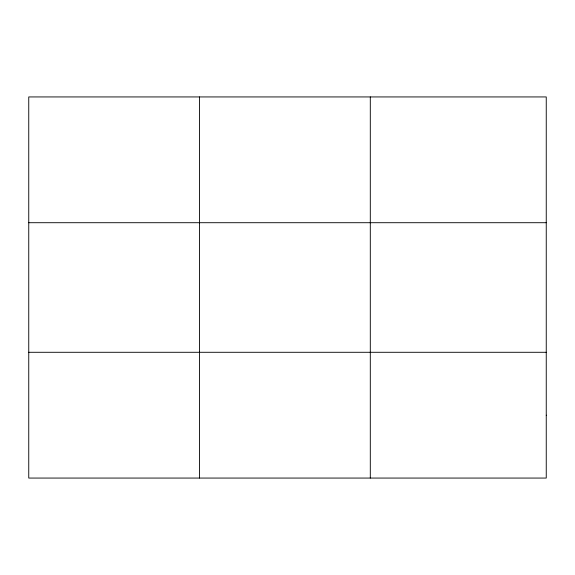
<?xml version="1.0" encoding="UTF-8"?>
<svg xmlns="http://www.w3.org/2000/svg" width="575" height="575" viewBox="0 0 575 575"><rect width="100%" height="100%" fill="white"/><g stroke="black" fill="none" stroke-linecap="round" stroke-linejoin="round"><path stroke-width="0.86" d="M199.525 478.062L199.525 96.938M370.3 478.062L370.3 96.938M28.75 222.712L546.25 222.712M28.75 352.288L546.25 352.288M546.25 415.179L546.25 478.062L28.75 478.062L28.75 96.938L546.25 96.938L546.25 415.179"/></g></svg>
